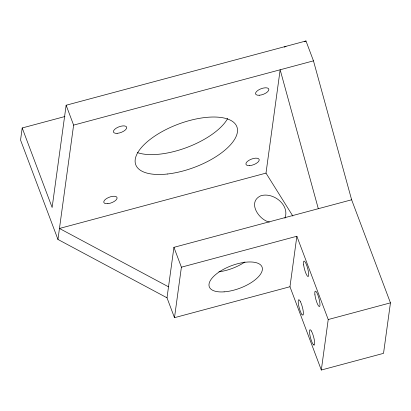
<?xml version="1.0" encoding="UTF-8"?>
<svg xmlns="http://www.w3.org/2000/svg" width="411" height="411" viewBox="0 0 411 411"><rect width="100%" height="100%" fill="white"/><g stroke="black" fill="none" stroke-linecap="round" stroke-linejoin="round"><path stroke-width="0.62" d="M64.938 116.519L22.204 127.965L20.55 140.059L57.956 239.454L167.005 297.805L174.485 317.682L289.966 286.739L296.86 236.253L181.4 267.186L174.485 317.682M289.966 286.739L321.315 370.028L383.535 353.347L390.45 302.85L351.626 199.787L313.47 60.849L305.984 40.972L66.135 105.237L52.13 207.483L22.204 127.965M57.956 239.454L73.615 125.114L66.135 105.237M167.005 297.805L173.93 247.335L351.626 199.787M292.838 216.052L265.999 173.118L280.158 69.778L318.314 208.716M321.315 370.028L328.23 319.532L296.86 236.253M284.9 218.256C290.094 205.017 273.171 191.855 260.744 195.79C247.098 202.176 258.807 219.818 269.364 222.104M284.273 47.137L285.994 46.325M304.263 41.778L305.984 40.972M73.615 125.114L313.47 60.849M265.999 173.118L59.461 228.459L168.51 286.811M328.23 319.532L390.45 302.85M173.93 247.335L181.4 267.186M227.684 118.481A54.011 23.037 -20.6 0 1 187.175 147.349A54.011 23.037 -20.6 0 1 137.5 152.62M313.47 344.803A7.984 1.623 75 0 1 309.735 334.143A7.984 1.623 75 0 1 311.348 330.963M311.353 331.019A7.984 1.603 74.8 0 1 314.477 340.863A7.984 1.603 74.8 0 1 313.459 344.742M301.972 314.554A7.984 1.623 75 0 1 298.345 303.529A7.984 1.623 75 0 1 300.266 301.34M300.271 301.397A7.984 1.603 74.8 0 1 303.256 311.435A7.984 1.603 74.8 0 1 301.957 314.482M244.951 261.941A28.179 12.027 -20.7 0 1 218.919 271.81M259.228 95.26A7.044 3.005 -20.6 0 0 268.861 89.331A7.044 3.005 -20.6 0 0 258.498 89.999A7.044 3.005 -20.6 0 0 259.228 95.26M249.662 165.618A7.044 3.005 -20.6 0 0 259.218 159.658A7.044 3.005 -20.6 0 0 248.799 160.403A7.044 3.005 -20.6 0 0 249.662 165.618M107.888 203.671A7.044 3.005 -20.6 0 0 117.048 197.568A7.044 3.005 -20.6 0 0 106.351 198.688A7.044 3.005 -20.6 0 0 107.888 203.671M167.39 174.012A54.011 23.037 -20.6 0 0 236.972 127.035A54.011 23.037 -20.6 0 0 154.577 136.205A54.011 23.037 -20.6 0 0 167.39 174.012M117.099 133.344A7.044 3.005 -20.6 0 0 126.732 127.415A7.044 3.005 -20.6 0 0 116.37 128.083A7.044 3.005 -20.6 0 0 117.099 133.344M224.108 291.851A28.179 12.017 -20.6 0 0 262.321 268.003A28.179 12.017 -20.6 0 0 220.63 270.998A28.179 12.017 -20.6 0 0 224.108 291.851M314.934 294.841A7.984 1.623 75 0 0 319.337 306.544A7.984 1.623 75 0 0 317.903 295.088A7.984 1.623 75 0 0 314.934 294.841M303.642 264.895A7.984 1.623 75 0 0 308.06 276.531A7.984 1.623 75 0 0 306.58 264.997A7.984 1.623 75 0 0 303.642 264.895"/></g></svg>
